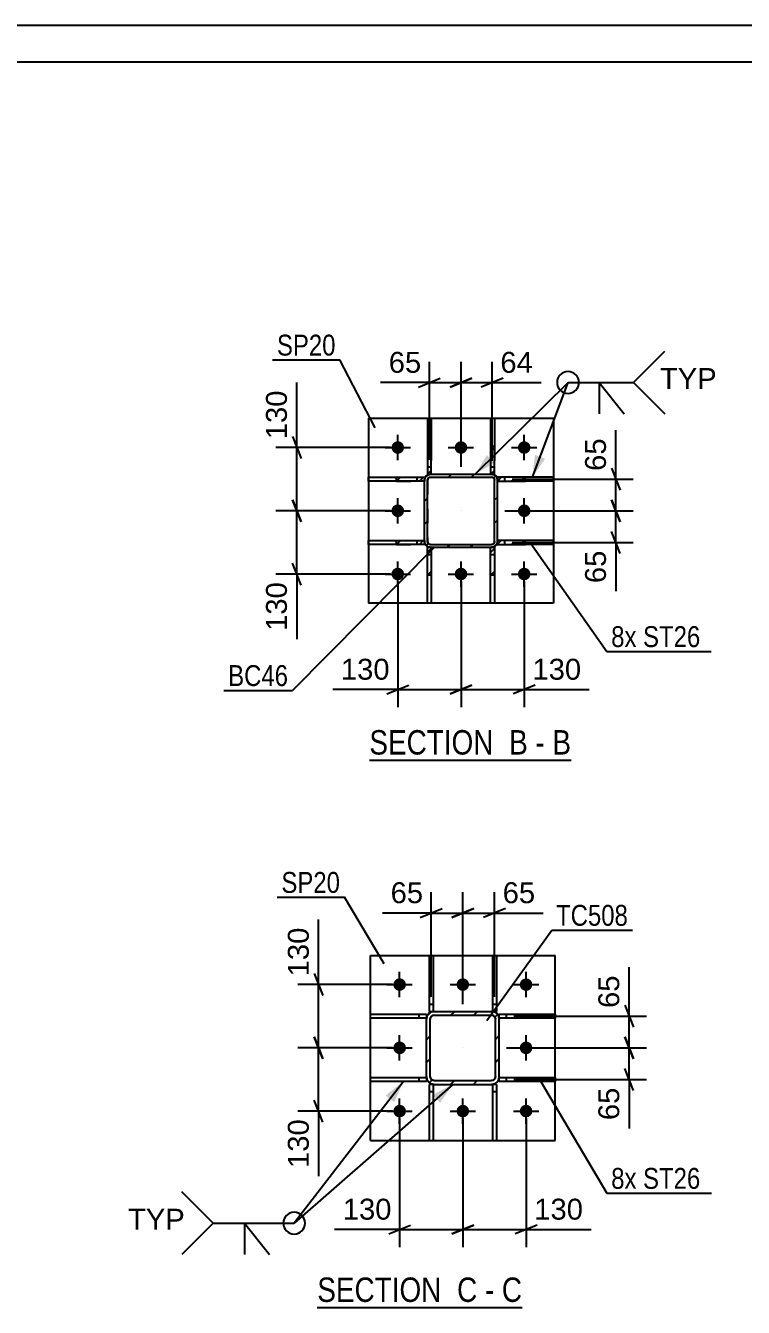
# Model space of a CAD drawing. Header units: millimetres. Extents: x -365 to 476, y -61 to 533.
# Drawn here: x 76.4 to 174.8, y 357.5 to 533 of the extents above; entities that cross this region are included whole.
import ezdxf

# ---------------------------------------------------------------- set-up
doc = ezdxf.new("R2010")
doc.units = ezdxf.units.MM
doc.linetypes.add('DXK_LINE_DOT2', pattern=[3.9198, 1.9599, -1.9599])
doc.linetypes.add('DXK_LINE_DOT3', pattern=[5.9187, 2.979, -0.9799, 0.9799, -0.9799])
doc.styles.add('Arial', font='arial.ttf', dxfattribs={"height": 0.2})
doc.styles.add('Arial Narrow', font='ARIALN.TTF', dxfattribs={"height": 0.2})

# ---------------------------------------------------------------- blocks, each defined once
blk = doc.blocks.new('Unknown-284858020-7668')
at = {"color": 5, "linetype": 'Continuous'}
for p, q in [((475.72, 533.03), (-365.28, 533.03)), ((470.72, 528.03), (-360.28, 528.03))]:
    blk.add_line(p, q, dxfattribs=at)
blk = doc.blocks.new('Unknown-284858020-13 - 17777')
at = {"color": 6, "linetype": 'Continuous'}
blk.add_line((123.57, 432.43), (151.21, 432.43), dxfattribs=at)
at = {"color": 0, "linetype": 'Continuous'}
for points in [[(141.68, 433.18), (141.68, 436.68), (123.57, 436.68), (123.57, 433.18)], [(145.28, 433.18), (145.28, 436.68), (142.73, 436.68), (142.73, 433.18)], [(147.61, 433.18), (147.61, 436.68), (146.33, 436.68), (146.33, 433.18)], [(151.21, 433.18), (151.21, 436.68), (148.66, 436.68), (148.66, 433.18)]]:
    blk.add_wipeout(points, dxfattribs=at)
at = {"color": 7, "linetype": 'Continuous', "style": 'Arial Narrow'}
for s, p in [('SECTION ', (123.57, 433.18)), ('B', (142.73, 433.18)), ('B', (148.66, 433.18)), ('-', (146.33, 433.18))]:
    blk.add_text(s, height=3.34, dxfattribs=at).set_placement(p)
blk = doc.blocks.new('Unknown-284858020-14 - 18107')
at = {"color": 6, "linetype": 'Continuous'}
blk.add_line((116.43, 357.45), (144.5, 357.45), dxfattribs=at)
at = {"color": 0, "linetype": 'Continuous'}
for points in [[(134.54, 358.2), (134.54, 361.7), (116.43, 361.7), (116.43, 358.2)], [(138.36, 358.2), (138.36, 361.7), (135.59, 361.7), (135.59, 358.2)], [(140.68, 358.2), (140.68, 361.7), (139.41, 361.7), (139.41, 358.2)], [(144.5, 358.2), (144.5, 361.7), (141.73, 361.7), (141.73, 358.2)]]:
    blk.add_wipeout(points, dxfattribs=at)
at = {"color": 7, "linetype": 'Continuous', "style": 'Arial Narrow'}
for s, p in [('SECTION ', (116.43, 358.2)), ('C', (135.59, 358.2)), ('C', (141.73, 358.2)), ('-', (139.41, 358.2))]:
    blk.add_text(s, height=3.34, dxfattribs=at).set_placement(p)
blk = doc.blocks.new('Part-284858020-17882 - 17777')
at = {"linetype": 'Continuous'}
h = blk.add_hatch(dxfattribs=at)
h.set_pattern_fill('', scale=0.7, style=0, pattern_type=0)
h.set_pattern_definition([(45, (141.1267, 461.97), (-1.5715, 1.5715), [])])
h.paths.add_polyline_path([(141.13, 462.5), (141.13, 461.97), (144.96, 461.97), (144.96, 462.5)])
at = {"color": 7, "linetype": 'DXK_LINE_DOT2'}
for p, q in [((144.96, 462.5), (141.13, 462.5)), ((141.13, 462.5), (141.13, 461.97)), ((144.96, 461.97), (141.13, 461.97)), ((142.13, 461.97), (142.13, 462.5))]:
    blk.add_line(p, q, dxfattribs=at)
at = {"color": 2, "linetype": 'Continuous'}
for p, q in [((144.96, 462.5), (141.13, 462.5)), ((141.13, 462.5), (141.13, 461.97)), ((141.13, 461.97), (144.96, 461.97)), ((148.79, 462.5), (144.96, 462.5)), ((144.96, 461.97), (144.96, 462.5)), ((148.79, 461.97), (144.96, 461.97)), ((148.79, 461.97), (148.79, 462.5))]:
    blk.add_line(p, q, dxfattribs=at)
blk = doc.blocks.new('Part-284858020-17784 - 17777')
at = {"linetype": 'Continuous'}
h = blk.add_hatch(dxfattribs=at)
h.set_pattern_fill('', scale=0.7, style=0, pattern_type=0)
h.set_pattern_definition([(45, (131.6205, 471.509), (-1.57154, 1.57154), [])])
h.paths.add_polyline_path([(131.93, 471.57), (131.62, 471.51), (131.36, 471.34), (131.19, 471.08), (131.13, 470.77), (131.13, 462.37), (131.19, 462.06), (131.36, 461.8), (131.62, 461.63), (131.93, 461.57), (140.33, 461.57), (140.63, 461.63), (140.89, 461.8), (141.07, 462.06), (141.13, 462.37), (141.13, 470.77), (141.07, 471.08), (140.89, 471.34), (140.63, 471.51), (140.33, 471.57)])
h.paths.add_polyline_path([(140.33, 471.17), (140.48, 471.14), (140.61, 471.05), (140.7, 470.92), (140.73, 470.77), (140.73, 462.37), (140.7, 462.22), (140.61, 462.09), (140.48, 462), (140.33, 461.97), (131.93, 461.97), (131.77, 462), (131.64, 462.09), (131.56, 462.22), (131.53, 462.37), (131.53, 470.77), (131.56, 470.92), (131.64, 471.05), (131.77, 471.14), (131.93, 471.17)])
at = {"color": 7, "linetype": 'DXK_LINE_DOT2'}
for p, q in [((131.13, 470.77), (131.19, 471.08)), ((131.13, 462.37), (131.13, 470.77)), ((131.56, 470.92), (131.53, 470.77)), ((131.53, 470.77), (131.53, 462.37)), ((131.64, 471.05), (131.56, 470.92)), ((131.62, 471.51), (131.93, 471.57)), ((131.77, 471.14), (131.64, 471.05)), ((131.93, 471.17), (131.77, 471.14)), ((131.93, 471.57), (140.33, 471.57)), ((131.93, 471.17), (140.33, 471.17)), ((140.33, 471.57), (140.63, 471.51)), ((140.48, 471.14), (140.33, 471.17)), ((140.61, 471.05), (140.48, 471.14)), ((140.7, 470.92), (140.61, 471.05)), ((140.73, 470.77), (140.7, 470.92)), ((140.73, 462.37), (140.73, 470.77)), ((141.07, 471.08), (141.13, 470.77)), ((141.13, 462.37), (141.13, 470.77)), ((131.19, 462.06), (131.13, 462.37)), ((131.53, 462.37), (131.56, 462.22)), ((131.56, 462.22), (131.64, 462.09)), ((131.64, 462.09), (131.77, 462)), ((131.77, 462), (131.93, 461.97)), ((131.93, 461.97), (140.33, 461.97)), ((140.33, 461.97), (140.48, 462)), ((140.48, 462), (140.61, 462.09)), ((140.61, 462.09), (140.7, 462.22)), ((140.7, 462.22), (140.73, 462.37)), ((141.13, 462.37), (141.07, 462.06)), ((131.93, 461.57), (131.62, 461.63)), ((131.93, 461.57), (140.33, 461.57)), ((140.63, 461.63), (140.33, 461.57))]:
    blk.add_line(p, q, dxfattribs=at)
at = {"color": 2, "linetype": 'Continuous'}
for p, q in [((131.19, 471.08), (131.13, 470.77)), ((131.13, 462.37), (131.13, 470.77)), ((131.53, 470.77), (131.56, 470.92)), ((131.53, 462.37), (131.53, 470.77)), ((131.56, 470.92), (131.64, 471.05)), ((131.93, 471.57), (131.62, 471.51)), ((131.64, 471.05), (131.77, 471.14)), ((131.77, 471.14), (131.93, 471.17)), ((131.93, 471.57), (140.33, 471.57)), ((131.93, 471.17), (140.33, 471.17)), ((140.63, 471.51), (140.33, 471.57)), ((140.33, 471.17), (140.48, 471.14)), ((140.48, 471.14), (140.61, 471.05)), ((140.61, 471.05), (140.7, 470.92)), ((140.7, 470.92), (140.73, 470.77)), ((140.73, 462.37), (140.73, 470.77)), ((141.13, 470.77), (141.07, 471.08)), ((141.13, 462.37), (141.13, 470.77)), ((131.13, 462.37), (131.19, 462.06)), ((131.56, 462.22), (131.53, 462.37)), ((131.64, 462.09), (131.56, 462.22)), ((131.77, 462), (131.64, 462.09)), ((131.93, 461.97), (131.77, 462)), ((131.93, 461.97), (140.33, 461.97)), ((140.48, 462), (140.33, 461.97)), ((140.61, 462.09), (140.48, 462)), ((140.7, 462.22), (140.61, 462.09)), ((140.73, 462.37), (140.7, 462.22)), ((141.07, 462.06), (141.13, 462.37)), ((131.62, 461.63), (131.93, 461.57)), ((131.93, 461.57), (140.33, 461.57)), ((140.33, 461.57), (140.63, 461.63))]:
    blk.add_line(p, q, dxfattribs=at)
at = {"color": 7, "linetype": 'DXK_LINE_DOT3'}
blk.add_line((136.13, 466.57), (136.13, 466.57), dxfattribs=at)
at = {"color": 7, "linetype": 'DXK_LINE_DOT2'}
for centre, start, end in [((131.93, 470.77), 112.5, 157.5), ((140.33, 470.77), 22.5, 67.5), ((131.93, 462.37), 202.5, 247.5), ((140.33, 462.37), 292.5, 337.5)]:
    blk.add_arc(centre, 0.8, start, end, dxfattribs=at)
at = {"color": 2, "linetype": 'Continuous'}
for centre, start, end in [((131.93, 470.77), 112.5, 157.5), ((140.33, 470.77), 22.5, 67.5), ((131.93, 462.37), 202.5, 247.5), ((140.33, 462.37), 292.5, 337.5)]:
    blk.add_arc(centre, 0.8, start, end, dxfattribs=at)
blk = doc.blocks.new('Part-284858020-17886 - 17777')
at = {"linetype": 'Continuous'}
h = blk.add_hatch(dxfattribs=at)
h.set_pattern_fill('', scale=0.7, style=0, pattern_type=0)
h.set_pattern_definition([(45, (131.5267, 471.5699), (-1.5715, 1.5715), [])])
h.paths.add_polyline_path([(131.53, 475.41), (131.53, 471.57), (132.06, 471.57), (132.06, 475.41)])
at = {"color": 2, "linetype": 'Continuous'}
for p, q in [((131.53, 479.24), (131.53, 475.41)), ((131.53, 479.24), (132.06, 479.24)), ((132.06, 479.24), (132.06, 475.41)), ((131.53, 475.41), (131.53, 471.57)), ((131.53, 475.41), (132.06, 475.41)), ((132.06, 471.57), (132.06, 475.41)), ((131.53, 471.57), (132.06, 471.57))]:
    blk.add_line(p, q, dxfattribs=at)
at = {"color": 7, "linetype": 'DXK_LINE_DOT2'}
for p, q in [((131.53, 475.41), (131.53, 471.57)), ((132.06, 475.41), (132.06, 471.57)), ((131.53, 472.57), (132.06, 472.57)), ((131.53, 471.57), (132.06, 471.57))]:
    blk.add_line(p, q, dxfattribs=at)
blk = doc.blocks.new('Part-284858020-17806 - 17777')
at = {"color": 2, "linetype": 'Continuous'}
for p, q in [((123.46, 479.24), (123.46, 453.9)), ((123.46, 479.24), (148.79, 479.24)), ((148.79, 479.24), (148.79, 453.9)), ((148.79, 453.9), (123.46, 453.9))]:
    blk.add_line(p, q, dxfattribs=at)
blk = doc.blocks.new('Part-284858020-17881 - 17777')
at = {"linetype": 'Continuous'}
h = blk.add_hatch(dxfattribs=at)
h.set_pattern_fill('', scale=0.7, style=0, pattern_type=0)
h.set_pattern_definition([(45, (141.1267, 470.6363), (-1.5715, 1.5715), [])])
h.paths.add_polyline_path([(141.13, 471.17), (141.13, 470.64), (144.96, 470.64), (144.96, 471.17)])
at = {"color": 7, "linetype": 'DXK_LINE_DOT2'}
for p, q in [((144.96, 471.17), (141.13, 471.17)), ((141.13, 471.17), (141.13, 470.64)), ((144.96, 470.64), (141.13, 470.64)), ((142.13, 470.64), (142.13, 471.17))]:
    blk.add_line(p, q, dxfattribs=at)
at = {"color": 2, "linetype": 'Continuous'}
for p, q in [((144.96, 471.17), (141.13, 471.17)), ((141.13, 471.17), (141.13, 470.64)), ((141.13, 470.64), (144.96, 470.64)), ((148.79, 471.17), (144.96, 471.17)), ((144.96, 470.64), (144.96, 471.17)), ((148.79, 470.64), (144.96, 470.64)), ((148.79, 470.64), (148.79, 471.17))]:
    blk.add_line(p, q, dxfattribs=at)
blk = doc.blocks.new('Part-284858020-17883 - 17777')
at = {"linetype": 'Continuous'}
h = blk.add_hatch(dxfattribs=at)
h.set_pattern_fill('', scale=0.7, style=0, pattern_type=0)
h.set_pattern_definition([(45, (127.2893, 470.6363), (-1.5715, 1.5715), [])])
h.paths.add_polyline_path([(127.29, 471.17), (127.29, 470.64), (131.13, 470.64), (131.13, 471.17)])
at = {"color": 2, "linetype": 'Continuous'}
for p, q in [((123.46, 470.64), (123.46, 471.17)), ((123.46, 471.17), (127.29, 471.17)), ((127.29, 470.64), (123.46, 470.64)), ((127.29, 470.64), (127.29, 471.17)), ((127.29, 471.17), (131.13, 471.17)), ((131.13, 470.64), (127.29, 470.64)), ((131.13, 471.17), (131.13, 470.64))]:
    blk.add_line(p, q, dxfattribs=at)
at = {"color": 7, "linetype": 'DXK_LINE_DOT2'}
for p, q in [((127.29, 471.17), (131.13, 471.17)), ((127.29, 470.64), (131.13, 470.64)), ((130.13, 470.64), (130.13, 471.17)), ((131.13, 471.17), (131.13, 470.64))]:
    blk.add_line(p, q, dxfattribs=at)
blk = doc.blocks.new('Part-284858020-17884 - 17777')
at = {"linetype": 'Continuous'}
h = blk.add_hatch(dxfattribs=at)
h.set_pattern_fill('', scale=0.7, style=0, pattern_type=0)
h.set_pattern_definition([(45, (127.2893, 461.97), (-1.5715, 1.5715), [])])
h.paths.add_polyline_path([(127.29, 462.5), (127.29, 461.97), (131.13, 461.97), (131.13, 462.5)])
at = {"color": 2, "linetype": 'Continuous'}
for p, q in [((123.46, 461.97), (123.46, 462.5)), ((123.46, 462.5), (127.29, 462.5)), ((127.29, 461.97), (123.46, 461.97)), ((127.29, 461.97), (127.29, 462.5)), ((127.29, 462.5), (131.13, 462.5)), ((131.13, 461.97), (127.29, 461.97)), ((131.13, 462.5), (131.13, 461.97))]:
    blk.add_line(p, q, dxfattribs=at)
at = {"color": 7, "linetype": 'DXK_LINE_DOT2'}
for p, q in [((127.29, 462.5), (131.13, 462.5)), ((127.29, 461.97), (131.13, 461.97)), ((130.13, 461.97), (130.13, 462.5)), ((131.13, 462.5), (131.13, 461.97))]:
    blk.add_line(p, q, dxfattribs=at)
blk = doc.blocks.new('Part-284858020-17885 - 17777')
at = {"linetype": 'Continuous'}
h = blk.add_hatch(dxfattribs=at)
h.set_pattern_fill('', scale=0.7, style=0, pattern_type=0)
h.set_pattern_definition([(45, (140.1933, 471.5699), (-1.5715, 1.5715), [])])
h.paths.add_polyline_path([(140.19, 475.41), (140.19, 471.57), (140.73, 471.57), (140.73, 475.41)])
at = {"color": 2, "linetype": 'Continuous'}
for p, q in [((140.19, 479.24), (140.19, 475.41)), ((140.19, 479.24), (140.73, 479.24)), ((140.73, 479.24), (140.73, 475.41)), ((140.19, 475.41), (140.19, 471.57)), ((140.19, 475.41), (140.73, 475.41)), ((140.73, 471.57), (140.73, 475.41)), ((140.19, 471.57), (140.73, 471.57))]:
    blk.add_line(p, q, dxfattribs=at)
at = {"color": 7, "linetype": 'DXK_LINE_DOT2'}
for p, q in [((140.19, 475.41), (140.19, 471.57)), ((140.73, 475.41), (140.73, 471.57)), ((140.19, 472.57), (140.73, 472.57)), ((140.19, 471.57), (140.73, 471.57))]:
    blk.add_line(p, q, dxfattribs=at)
blk = doc.blocks.new('Part-284858020-17887 - 17777')
at = {"linetype": 'Continuous'}
h = blk.add_hatch(dxfattribs=at)
h.set_pattern_fill('', scale=0.7, style=0, pattern_type=0)
h.set_pattern_definition([(45, (140.1933, 457.7328), (-1.5715, 1.5715), [])])
h.paths.add_polyline_path([(140.19, 461.57), (140.19, 457.73), (140.73, 457.73), (140.73, 461.57)])
at = {"color": 7, "linetype": 'DXK_LINE_DOT2'}
for p, q in [((140.19, 457.73), (140.19, 461.57)), ((140.19, 461.57), (140.73, 461.57)), ((140.19, 460.57), (140.73, 460.57)), ((140.73, 461.57), (140.73, 457.73))]:
    blk.add_line(p, q, dxfattribs=at)
at = {"color": 2, "linetype": 'Continuous'}
for p, q in [((140.19, 457.73), (140.19, 461.57)), ((140.19, 461.57), (140.73, 461.57)), ((140.73, 461.57), (140.73, 457.73)), ((140.19, 453.9), (140.19, 457.73)), ((140.73, 457.73), (140.19, 457.73)), ((140.73, 457.73), (140.73, 453.9)), ((140.73, 453.9), (140.19, 453.9))]:
    blk.add_line(p, q, dxfattribs=at)
blk = doc.blocks.new('Part-284858020-17888 - 17777')
at = {"linetype": 'Continuous'}
h = blk.add_hatch(dxfattribs=at)
h.set_pattern_fill('', scale=0.7, style=0, pattern_type=0)
h.set_pattern_definition([(45, (131.5267, 457.7328), (-1.5715, 1.5715), [])])
h.paths.add_polyline_path([(131.53, 461.57), (131.53, 457.73), (132.06, 457.73), (132.06, 461.57)])
at = {"color": 7, "linetype": 'DXK_LINE_DOT2'}
for p, q in [((131.53, 457.73), (131.53, 461.57)), ((131.53, 461.57), (132.06, 461.57)), ((131.53, 460.57), (132.06, 460.57)), ((132.06, 461.57), (132.06, 457.73))]:
    blk.add_line(p, q, dxfattribs=at)
at = {"color": 2, "linetype": 'Continuous'}
for p, q in [((131.53, 457.73), (131.53, 461.57)), ((131.53, 461.57), (132.06, 461.57)), ((132.06, 461.57), (132.06, 457.73)), ((131.53, 453.9), (131.53, 457.73)), ((132.06, 457.73), (131.53, 457.73)), ((132.06, 457.73), (132.06, 453.9)), ((132.06, 453.9), (131.53, 453.9))]:
    blk.add_line(p, q, dxfattribs=at)
blk = doc.blocks.new('Bolt-284858020-17897 - 17777')
at = {"linetype": 'Continuous'}
for points in [[(127.46, 476.1, -1), (127.46, 474.37, -1)], [(136.13, 476.1, -1), (136.13, 474.37, -1)], [(144.79, 476.1, -1), (144.79, 474.37, -1)], [(127.46, 467.44, -1), (127.46, 465.7, -1)], [(144.79, 467.44, -1), (144.79, 465.7, -1)], [(127.46, 458.77, -1), (127.46, 457.04, -1)], [(136.13, 458.77, -1), (136.13, 457.04, -1)], [(144.79, 458.77, -1), (144.79, 457.04, -1)]]:
    blk.add_hatch(color=1, dxfattribs=at).paths.add_polyline_path(points)
at = {"color": 1, "linetype": 'Continuous'}
for p, q in [((127.46, 473.5), (127.46, 476.97)), ((136.13, 473.5), (136.13, 476.97)), ((144.79, 473.5), (144.79, 476.97)), ((125.73, 475.24), (129.19, 475.24)), ((134.39, 475.24), (137.86, 475.24)), ((143.06, 475.24), (146.53, 475.24)), ((127.46, 464.84), (127.46, 468.3)), ((144.79, 464.84), (144.79, 468.3)), ((125.73, 466.57), (129.19, 466.57)), ((143.06, 466.57), (146.53, 466.57)), ((127.46, 456.17), (127.46, 459.64)), ((136.13, 456.17), (136.13, 459.64)), ((144.79, 456.17), (144.79, 459.64)), ((125.73, 457.9), (129.19, 457.9)), ((134.39, 457.9), (137.86, 457.9)), ((143.06, 457.9), (146.53, 457.9))]:
    blk.add_line(p, q, dxfattribs=at)
blk = doc.blocks.new('Part-284858020-18199 - 18107')
at = {"color": 2, "linetype": 'Continuous'}
for p, q in [((140.45, 405.67), (140.45, 398)), ((140.45, 405.67), (140.98, 405.67)), ((140.98, 405.67), (140.98, 398)), ((140.98, 398), (140.45, 398))]:
    blk.add_line(p, q, dxfattribs=at)
at = {"color": 7, "linetype": 'DXK_LINE_DOT2'}
blk.add_line((140.45, 399), (140.98, 399), dxfattribs=at)
blk = doc.blocks.new('Part-284858020-18113 - 18107')
at = {"linetype": 'Continuous'}
h = blk.add_hatch(dxfattribs=at)
h.set_pattern_fill('', scale=0.7, style=0, pattern_type=0)
h.set_pattern_definition([(45, (132.041, 397.9202), (-1.57154, 1.57154), [])])
h.paths.add_polyline_path([(132.45, 398), (132.04, 397.92), (131.69, 397.69), (131.46, 397.34), (131.38, 396.93), (131.38, 389.07), (131.46, 388.66), (131.69, 388.31), (132.04, 388.08), (132.45, 388), (140.32, 388), (140.72, 388.08), (141.07, 388.31), (141.3, 388.66), (141.38, 389.07), (141.38, 396.93), (141.3, 397.34), (141.07, 397.69), (140.72, 397.92), (140.32, 398)])
h.paths.add_polyline_path([(140.32, 397.47), (140.52, 397.43), (140.69, 397.31), (140.81, 397.14), (140.85, 396.93), (140.85, 389.07), (140.81, 388.86), (140.69, 388.69), (140.52, 388.58), (140.32, 388.53), (132.45, 388.53), (132.25, 388.58), (132.07, 388.69), (131.96, 388.86), (131.92, 389.07), (131.92, 396.93), (131.96, 397.14), (132.07, 397.31), (132.25, 397.43), (132.45, 397.47)])
at = {"color": 7, "linetype": 'DXK_LINE_DOT2'}
for p, q in [((131.38, 396.93), (131.46, 397.34)), ((131.38, 389.07), (131.38, 396.93)), ((131.96, 397.14), (131.92, 396.93)), ((131.92, 389.07), (131.92, 396.93)), ((132.04, 397.92), (132.45, 398)), ((132.45, 397.47), (132.25, 397.43)), ((132.45, 398), (140.32, 398)), ((132.45, 397.47), (140.32, 397.47)), ((140.32, 398), (140.72, 397.92)), ((140.52, 397.43), (140.32, 397.47)), ((140.85, 396.93), (140.81, 397.14)), ((140.85, 389.07), (140.85, 396.93)), ((141.3, 397.34), (141.38, 396.93)), ((141.38, 389.07), (141.38, 396.93)), ((131.46, 388.66), (131.38, 389.07)), ((131.92, 389.07), (131.96, 388.86)), ((132.45, 388), (132.04, 388.08)), ((132.25, 388.58), (132.45, 388.53)), ((132.45, 388.53), (140.32, 388.53)), ((140.32, 388.53), (140.52, 388.58)), ((140.72, 388.08), (140.32, 388)), ((140.81, 388.86), (140.85, 389.07)), ((141.38, 389.07), (141.3, 388.66)), ((132.45, 388), (140.32, 388))]:
    blk.add_line(p, q, dxfattribs=at)
at = {"color": 2, "linetype": 'Continuous'}
for p, q in [((131.46, 397.34), (131.38, 396.93)), ((131.38, 389.07), (131.38, 396.93)), ((131.92, 396.93), (131.96, 397.14)), ((131.92, 389.07), (131.92, 396.93)), ((132.45, 398), (132.04, 397.92)), ((132.25, 397.43), (132.45, 397.47)), ((132.45, 398), (140.32, 398)), ((132.45, 397.47), (140.32, 397.47)), ((140.72, 397.92), (140.32, 398)), ((140.32, 397.47), (140.52, 397.43)), ((140.81, 397.14), (140.85, 396.93)), ((140.85, 389.07), (140.85, 396.93)), ((141.38, 396.93), (141.3, 397.34)), ((141.38, 389.07), (141.38, 396.93)), ((131.38, 389.07), (131.46, 388.66)), ((131.96, 388.86), (131.92, 389.07)), ((132.04, 388.08), (132.45, 388)), ((132.45, 388.53), (132.25, 388.58)), ((132.45, 388.53), (140.32, 388.53)), ((140.52, 388.58), (140.32, 388.53)), ((140.32, 388), (140.72, 388.08)), ((140.85, 389.07), (140.81, 388.86)), ((141.3, 388.66), (141.38, 389.07)), ((132.45, 388), (140.32, 388))]:
    blk.add_line(p, q, dxfattribs=at)
at = {"color": 7, "linetype": 'DXK_LINE_DOT3'}
blk.add_line((136.38, 393), (136.38, 393), dxfattribs=at)
at = {"color": 7, "linetype": 'DXK_LINE_DOT2'}
for centre, radius, start, end in [((132.45, 396.93), 1.07, 112.5, 157.5), ((132.45, 396.93), 0.533, 112.5, 157.5), ((140.32, 396.93), 0.533, 22.5, 67.5), ((140.32, 396.93), 1.07, 22.5, 67.5), ((132.45, 389.07), 1.07, 202.5, 247.5), ((132.45, 389.07), 0.533, 202.5, 247.5), ((140.32, 389.07), 0.533, 292.5, 337.5), ((140.32, 389.07), 1.07, 292.5, 337.5)]:
    blk.add_arc(centre, radius, start, end, dxfattribs=at)
at = {"color": 2, "linetype": 'Continuous'}
for centre, radius, start, end in [((132.45, 396.93), 1.07, 112.5, 157.5), ((132.45, 396.93), 0.533, 112.5, 157.5), ((140.32, 396.93), 0.533, 22.5, 67.5), ((140.32, 396.93), 1.07, 22.5, 67.5), ((132.45, 389.07), 1.07, 202.5, 247.5), ((132.45, 389.07), 0.533, 202.5, 247.5), ((140.32, 389.07), 0.533, 292.5, 337.5), ((140.32, 389.07), 1.07, 292.5, 337.5)]:
    blk.add_arc(centre, radius, start, end, dxfattribs=at)
blk = doc.blocks.new('Part-284858020-18200 - 18107')
at = {"color": 2, "linetype": 'Continuous'}
for p, q in [((131.78, 405.67), (131.78, 398)), ((131.78, 405.67), (132.32, 405.67)), ((132.32, 405.67), (132.32, 398)), ((131.78, 398), (132.32, 398))]:
    blk.add_line(p, q, dxfattribs=at)
at = {"color": 7, "linetype": 'DXK_LINE_DOT2'}
blk.add_line((131.78, 399), (132.32, 399), dxfattribs=at)
blk = doc.blocks.new('Part-284858020-18135 - 18107')
at = {"color": 2, "linetype": 'Continuous'}
for p, q in [((123.72, 380.33), (123.72, 405.67)), ((123.72, 405.67), (149.05, 405.67)), ((149.05, 380.33), (149.05, 405.67)), ((123.72, 380.33), (149.05, 380.33))]:
    blk.add_line(p, q, dxfattribs=at)
blk = doc.blocks.new('Part-284858020-18195 - 18107')
at = {"color": 2, "linetype": 'Continuous'}
for p, q in [((141.38, 397.07), (141.38, 397.6)), ((141.38, 397.6), (149.05, 397.6)), ((149.05, 397.07), (141.38, 397.07)), ((149.05, 397.6), (149.05, 397.07))]:
    blk.add_line(p, q, dxfattribs=at)
at = {"color": 7, "linetype": 'DXK_LINE_DOT2'}
blk.add_line((142.38, 397.07), (142.38, 397.6), dxfattribs=at)
blk = doc.blocks.new('Part-284858020-18196 - 18107')
at = {"color": 2, "linetype": 'Continuous'}
for p, q in [((141.38, 388.4), (141.38, 388.93)), ((141.38, 388.93), (149.05, 388.93)), ((149.05, 388.4), (141.38, 388.4)), ((149.05, 388.93), (149.05, 388.4))]:
    blk.add_line(p, q, dxfattribs=at)
at = {"color": 7, "linetype": 'DXK_LINE_DOT2'}
blk.add_line((142.38, 388.4), (142.38, 388.93), dxfattribs=at)
blk = doc.blocks.new('Part-284858020-18197 - 18107')
at = {"color": 2, "linetype": 'Continuous'}
for p, q in [((123.72, 397.6), (131.38, 397.6)), ((123.72, 397.07), (123.72, 397.6)), ((131.38, 397.07), (123.72, 397.07)), ((131.38, 397.6), (131.38, 397.07))]:
    blk.add_line(p, q, dxfattribs=at)
at = {"color": 7, "linetype": 'DXK_LINE_DOT2'}
blk.add_line((130.38, 397.07), (130.38, 397.6), dxfattribs=at)
blk = doc.blocks.new('Part-284858020-18198 - 18107')
at = {"color": 2, "linetype": 'Continuous'}
for p, q in [((123.72, 388.93), (131.38, 388.93)), ((123.72, 388.4), (123.72, 388.93)), ((131.38, 388.4), (123.72, 388.4)), ((131.38, 388.93), (131.38, 388.4))]:
    blk.add_line(p, q, dxfattribs=at)
at = {"color": 7, "linetype": 'DXK_LINE_DOT2'}
blk.add_line((130.38, 388.4), (130.38, 388.93), dxfattribs=at)
blk = doc.blocks.new('Part-284858020-18201 - 18107')
at = {"color": 2, "linetype": 'Continuous'}
for p, q in [((140.98, 388), (140.45, 388)), ((140.45, 388), (140.45, 380.33)), ((140.98, 388), (140.98, 380.33)), ((140.45, 380.33), (140.98, 380.33))]:
    blk.add_line(p, q, dxfattribs=at)
at = {"color": 7, "linetype": 'DXK_LINE_DOT2'}
blk.add_line((140.45, 387), (140.98, 387), dxfattribs=at)
blk = doc.blocks.new('Part-284858020-18202 - 18107')
at = {"color": 2, "linetype": 'Continuous'}
for p, q in [((132.32, 388), (131.78, 388)), ((131.78, 388), (131.78, 380.33)), ((132.32, 388), (132.32, 380.33)), ((131.78, 380.33), (132.32, 380.33))]:
    blk.add_line(p, q, dxfattribs=at)
at = {"color": 7, "linetype": 'DXK_LINE_DOT2'}
blk.add_line((131.78, 387), (132.32, 387), dxfattribs=at)
blk = doc.blocks.new('Bolt-284858020-18226 - 18107')
at = {"linetype": 'Continuous'}
for points in [[(127.72, 402.53, -1), (127.72, 400.8, -1)], [(136.38, 402.53, -1), (136.38, 400.8, -1)], [(145.05, 402.53, -1), (145.05, 400.8, -1)], [(127.72, 393.87, -1), (127.72, 392.13, -1)], [(145.05, 393.87, -1), (145.05, 392.13, -1)], [(127.72, 385.2, -1), (127.72, 383.47, -1)], [(136.38, 385.2, -1), (136.38, 383.47, -1)], [(145.05, 385.2, -1), (145.05, 383.47, -1)]]:
    blk.add_hatch(color=1, dxfattribs=at).paths.add_polyline_path(points)
at = {"color": 1, "linetype": 'Continuous'}
for p, q in [((127.72, 399.93), (127.72, 403.4)), ((136.38, 399.93), (136.38, 403.4)), ((145.05, 399.93), (145.05, 403.4)), ((125.98, 401.67), (129.45, 401.67)), ((134.65, 401.67), (138.12, 401.67)), ((143.32, 401.67), (146.78, 401.67)), ((127.72, 391.27), (127.72, 394.73)), ((145.05, 391.27), (145.05, 394.73)), ((125.98, 393), (129.45, 393)), ((143.32, 393), (146.78, 393)), ((127.72, 382.6), (127.72, 386.07)), ((136.38, 382.6), (136.38, 386.07)), ((145.05, 382.6), (145.05, 386.07)), ((125.98, 384.33), (129.45, 384.33)), ((134.65, 384.33), (138.12, 384.33)), ((143.32, 384.33), (146.78, 384.33))]:
    blk.add_line(p, q, dxfattribs=at)
blk = doc.blocks.new('StraightDimension-284858020-17929 - 17777')
at = {"color": 7, "linetype": 'Continuous'}
for p, q in [((136.13, 456.9), (136.13, 439.68)), ((144.79, 456.9), (144.79, 439.68)), ((134.63, 441.48), (137.63, 442.68)), ((146.29, 442.68), (143.29, 441.48)), ((136.13, 442.08), (144.79, 442.08))]:
    blk.add_line(p, q, dxfattribs=at)
at = {"color": 0}
blk.add_wipeout([(153.19, 442.83), (153.19, 447.03), (145.32, 447.03), (145.32, 442.83)], dxfattribs=at)
at = {"color": 7, "linetype": 'Continuous'}
blk.add_line((144.79, 442.08), (153.71, 442.08), dxfattribs=at)
blk.add_line((144.79, 442.08), (153.71, 442.08), dxfattribs=at)
at = {"color": 3, "style": 'Arial'}
blk.add_text('130', height=2.865, dxfattribs=at).set_placement((145.92, 443.43))
blk = doc.blocks.new('StraightDimension-284858020-18049 - 17777')
at = {"color": 7, "linetype": 'Continuous'}
for p, q in [((131.79, 473.57), (131.79, 486.97)), ((136.13, 472.57), (136.13, 486.97)), ((130.29, 483.52), (133.29, 484.72)), ((137.63, 484.72), (134.63, 483.52)), ((131.79, 484.12), (136.13, 484.12))]:
    blk.add_line(p, q, dxfattribs=at)
at = {"color": 0}
blk.add_wipeout([(131.27, 484.87), (131.27, 489.07), (125.62, 489.07), (125.62, 484.87)], dxfattribs=at)
at = {"color": 7, "linetype": 'Continuous'}
blk.add_line((131.79, 484.12), (125.1, 484.12), dxfattribs=at)
blk.add_line((131.79, 484.12), (125.1, 484.12), dxfattribs=at)
at = {"color": 3, "style": 'Arial'}
blk.add_text('65', height=2.865, dxfattribs=at).set_placement((126.22, 485.47))
blk = doc.blocks.new('StraightDimension-284858020-17930 - 17777')
at = {"color": 7, "linetype": 'Continuous'}
for p, q in [((127.46, 456.9), (127.46, 439.68)), ((136.13, 456.9), (136.13, 439.68)), ((125.96, 441.48), (128.96, 442.68)), ((137.63, 442.68), (134.63, 441.48)), ((127.46, 442.08), (136.13, 442.08))]:
    blk.add_line(p, q, dxfattribs=at)
at = {"color": 0}
blk.add_wipeout([(126.94, 442.83), (126.94, 447.03), (119.06, 447.03), (119.06, 442.83)], dxfattribs=at)
at = {"color": 7, "linetype": 'Continuous'}
blk.add_line((127.46, 442.08), (118.54, 442.08), dxfattribs=at)
blk.add_line((127.46, 442.08), (118.54, 442.08), dxfattribs=at)
at = {"color": 3, "style": 'Arial'}
blk.add_text('130', height=2.865, dxfattribs=at).set_placement((119.66, 443.43))
blk = doc.blocks.new('StraightDimension-284858020-17959 - 17777')
at = {"color": 7, "linetype": 'Continuous'}
for p, q in [((113.01, 476.74), (114.21, 473.74)), ((126.46, 475.24), (110.76, 475.24)), ((113.61, 466.57), (113.61, 475.24)), ((114.21, 465.07), (113.01, 468.07)), ((126.46, 466.57), (110.76, 466.57))]:
    blk.add_line(p, q, dxfattribs=at)
at = {"color": 0}
blk.add_wipeout([(112.86, 483.63), (108.66, 483.63), (108.66, 475.76), (112.86, 475.76)], dxfattribs=at)
at = {"color": 7, "linetype": 'Continuous'}
blk.add_line((113.61, 475.24), (113.61, 484.16), dxfattribs=at)
blk.add_line((113.61, 475.24), (113.61, 484.16), dxfattribs=at)
at = {"color": 3, "style": 'Arial'}
blk.add_text('130', height=2.865, rotation=90.0002, dxfattribs=at).set_placement((112.26, 476.36))
blk = doc.blocks.new('StraightDimension-284858020-17960 - 17777')
at = {"color": 7, "linetype": 'Continuous'}
for p, q in [((113.01, 468.07), (114.21, 465.07)), ((126.46, 466.57), (110.76, 466.57)), ((113.61, 457.9), (113.61, 466.57)), ((114.21, 456.4), (113.01, 459.4)), ((126.46, 457.9), (110.76, 457.9))]:
    blk.add_line(p, q, dxfattribs=at)
at = {"color": 0}
blk.add_wipeout([(112.86, 457.38), (108.66, 457.38), (108.66, 449.51), (112.86, 449.51)], dxfattribs=at)
at = {"color": 7, "linetype": 'Continuous'}
blk.add_line((113.61, 457.9), (113.61, 448.98), dxfattribs=at)
blk.add_line((113.61, 457.9), (113.61, 448.98), dxfattribs=at)
at = {"color": 3, "style": 'Arial'}
blk.add_text('130', height=2.865, rotation=90.0002, dxfattribs=at).set_placement((112.26, 450.11))
blk = doc.blocks.new('StraightDimension-284858020-18048 - 17777')
at = {"color": 7, "linetype": 'Continuous'}
for p, q in [((136.13, 472.57), (136.13, 486.97)), ((140.4, 473.42), (140.4, 486.97)), ((134.63, 483.52), (137.63, 484.72)), ((141.9, 484.72), (138.9, 483.52)), ((136.13, 484.12), (140.4, 484.12))]:
    blk.add_line(p, q, dxfattribs=at)
at = {"color": 0}
blk.add_wipeout([(146.57, 484.87), (146.57, 489.07), (140.92, 489.07), (140.92, 484.87)], dxfattribs=at)
at = {"color": 7, "linetype": 'Continuous'}
blk.add_line((140.4, 484.12), (147.1, 484.12), dxfattribs=at)
blk.add_line((140.4, 484.12), (147.1, 484.12), dxfattribs=at)
at = {"color": 3, "style": 'Arial'}
blk.add_text('64', height=2.865, dxfattribs=at).set_placement((141.52, 485.47))
blk = doc.blocks.new('StraightDimension-284858020-18065 - 17777')
at = {"color": 7, "linetype": 'Continuous'}
for p, q in [((156.75, 472.4), (157.95, 469.4)), ((143.13, 470.9), (159.75, 470.9)), ((157.35, 466.57), (157.35, 470.9)), ((157.95, 465.07), (156.75, 468.07)), ((142.13, 466.57), (159.75, 466.57))]:
    blk.add_line(p, q, dxfattribs=at)
at = {"color": 0}
blk.add_wipeout([(156.6, 477.08), (152.4, 477.08), (152.4, 471.43), (156.6, 471.43)], dxfattribs=at)
at = {"color": 7, "linetype": 'Continuous'}
blk.add_line((157.35, 470.9), (157.35, 477.6), dxfattribs=at)
blk.add_line((157.35, 470.9), (157.35, 477.6), dxfattribs=at)
at = {"color": 3, "style": 'Arial'}
blk.add_text('65', height=2.865, rotation=90.0002, dxfattribs=at).set_placement((156, 472.03))
blk = doc.blocks.new('StraightDimension-284858020-18066 - 17777')
at = {"color": 7, "linetype": 'Continuous'}
for p, q in [((156.75, 468.07), (157.95, 465.07)), ((142.13, 466.57), (159.75, 466.57)), ((157.35, 462.24), (157.35, 466.57)), ((157.95, 460.74), (156.75, 463.74)), ((143.13, 462.24), (159.75, 462.24))]:
    blk.add_line(p, q, dxfattribs=at)
at = {"color": 0}
blk.add_wipeout([(156.6, 461.71), (152.4, 461.71), (152.4, 456.06), (156.6, 456.06)], dxfattribs=at)
at = {"color": 7, "linetype": 'Continuous'}
blk.add_line((157.35, 462.24), (157.35, 455.54), dxfattribs=at)
blk.add_line((157.35, 462.24), (157.35, 455.54), dxfattribs=at)
at = {"color": 3, "style": 'Arial'}
blk.add_text('65', height=2.865, rotation=90.0002, dxfattribs=at).set_placement((156, 456.66))
blk = doc.blocks.new('StraightDimension-284858020-18838 - 18107')
at = {"color": 7, "linetype": 'Continuous'}
for p, q in [((127.72, 383.33), (127.72, 365.72)), ((136.38, 383.33), (136.38, 365.72)), ((126.22, 367.52), (129.22, 368.72)), ((137.88, 368.72), (134.88, 367.52)), ((127.72, 368.12), (136.38, 368.12))]:
    blk.add_line(p, q, dxfattribs=at)
at = {"color": 0}
blk.add_wipeout([(127.19, 368.87), (127.19, 373.07), (119.32, 373.07), (119.32, 368.87)], dxfattribs=at)
at = {"color": 7, "linetype": 'Continuous'}
blk.add_line((127.72, 368.12), (118.79, 368.12), dxfattribs=at)
blk.add_line((127.72, 368.12), (118.79, 368.12), dxfattribs=at)
at = {"color": 3, "style": 'Arial'}
blk.add_text('130', height=2.865, dxfattribs=at).set_placement((119.92, 369.47))
blk = doc.blocks.new('StraightDimension-284858020-18259 - 18107')
at = {"color": 7, "linetype": 'Continuous'}
for p, q in [((116.01, 403.17), (117.21, 400.17)), ((126.72, 401.67), (113.76, 401.67)), ((116.61, 393), (116.61, 401.67)), ((117.21, 391.5), (116.01, 394.5)), ((126.72, 393), (113.76, 393))]:
    blk.add_line(p, q, dxfattribs=at)
at = {"color": 0}
blk.add_wipeout([(115.86, 410.06), (111.66, 410.06), (111.66, 402.19), (115.86, 402.19)], dxfattribs=at)
at = {"color": 7, "linetype": 'Continuous'}
blk.add_line((116.61, 401.67), (116.61, 410.59), dxfattribs=at)
blk.add_line((116.61, 401.67), (116.61, 410.59), dxfattribs=at)
at = {"color": 3, "style": 'Arial'}
blk.add_text('130', height=2.865, rotation=90.0002, dxfattribs=at).set_placement((115.26, 402.79))
blk = doc.blocks.new('StraightDimension-284858020-18260 - 18107')
at = {"color": 7, "linetype": 'Continuous'}
for p, q in [((116.01, 394.5), (117.21, 391.5)), ((126.72, 393), (113.76, 393)), ((116.61, 384.33), (116.61, 393)), ((117.21, 382.83), (116.01, 385.83)), ((126.72, 384.33), (113.76, 384.33))]:
    blk.add_line(p, q, dxfattribs=at)
at = {"color": 0}
blk.add_wipeout([(115.86, 383.81), (111.66, 383.81), (111.66, 375.94), (115.86, 375.94)], dxfattribs=at)
at = {"color": 7, "linetype": 'Continuous'}
blk.add_line((116.61, 384.33), (116.61, 375.41), dxfattribs=at)
blk.add_line((116.61, 384.33), (116.61, 375.41), dxfattribs=at)
at = {"color": 3, "style": 'Arial'}
blk.add_text('130', height=2.865, rotation=90.0002, dxfattribs=at).set_placement((115.26, 376.54))
blk = doc.blocks.new('StraightDimension-284858020-18844 - 18107')
at = {"color": 7, "linetype": 'Continuous'}
for p, q in [((132.05, 400), (132.05, 414.32)), ((136.38, 399), (136.38, 414.32)), ((130.55, 410.87), (133.55, 412.07)), ((132.05, 411.47), (136.38, 411.47)), ((137.88, 412.07), (134.88, 410.87))]:
    blk.add_line(p, q, dxfattribs=at)
at = {"color": 0}
blk.add_wipeout([(131.52, 412.22), (131.52, 416.42), (125.88, 416.42), (125.88, 412.22)], dxfattribs=at)
at = {"color": 7, "linetype": 'Continuous'}
blk.add_line((132.05, 411.47), (125.35, 411.47), dxfattribs=at)
blk.add_line((132.05, 411.47), (125.35, 411.47), dxfattribs=at)
at = {"color": 3, "style": 'Arial'}
blk.add_text('65', height=2.865, dxfattribs=at).set_placement((126.48, 412.82))
blk = doc.blocks.new('StraightDimension-284858020-18837 - 18107')
at = {"color": 7, "linetype": 'Continuous'}
for p, q in [((136.38, 383.33), (136.38, 365.72)), ((145.05, 383.33), (145.05, 365.72)), ((134.88, 367.52), (137.88, 368.72)), ((146.55, 368.72), (143.55, 367.52)), ((136.38, 368.12), (145.05, 368.12))]:
    blk.add_line(p, q, dxfattribs=at)
at = {"color": 0}
blk.add_wipeout([(153.45, 368.87), (153.45, 373.07), (145.57, 373.07), (145.57, 368.87)], dxfattribs=at)
at = {"color": 7, "linetype": 'Continuous'}
blk.add_line((145.05, 368.12), (153.97, 368.12), dxfattribs=at)
blk.add_line((145.05, 368.12), (153.97, 368.12), dxfattribs=at)
at = {"color": 3, "style": 'Arial'}
blk.add_text('130', height=2.865, dxfattribs=at).set_placement((146.17, 369.47))
blk = doc.blocks.new('StraightDimension-284858020-18843 - 18107')
at = {"color": 7, "linetype": 'Continuous'}
for p, q in [((136.38, 399), (136.38, 414.32)), ((140.72, 400), (140.72, 414.32)), ((134.88, 410.87), (137.88, 412.07)), ((136.38, 411.47), (140.72, 411.47)), ((142.22, 412.07), (139.22, 410.87))]:
    blk.add_line(p, q, dxfattribs=at)
at = {"color": 0}
blk.add_wipeout([(146.89, 412.22), (146.89, 416.42), (141.24, 416.42), (141.24, 412.22)], dxfattribs=at)
at = {"color": 7, "linetype": 'Continuous'}
blk.add_line((140.72, 411.47), (147.41, 411.47), dxfattribs=at)
blk.add_line((140.72, 411.47), (147.41, 411.47), dxfattribs=at)
at = {"color": 3, "style": 'Arial'}
blk.add_text('65', height=2.865, dxfattribs=at).set_placement((141.84, 412.82))
blk = doc.blocks.new('StraightDimension-284858020-18856 - 18107')
at = {"color": 7, "linetype": 'Continuous'}
for p, q in [((158.57, 398.83), (159.77, 395.83)), ((143.38, 397.33), (161.57, 397.33)), ((159.17, 393), (159.17, 397.33)), ((159.77, 391.5), (158.57, 394.5)), ((142.38, 393), (161.57, 393))]:
    blk.add_line(p, q, dxfattribs=at)
at = {"color": 0}
blk.add_wipeout([(158.42, 403.51), (154.22, 403.51), (154.22, 397.86), (158.42, 397.86)], dxfattribs=at)
at = {"color": 7, "linetype": 'Continuous'}
blk.add_line((159.17, 397.33), (159.17, 404.03), dxfattribs=at)
blk.add_line((159.17, 397.33), (159.17, 404.03), dxfattribs=at)
at = {"color": 3, "style": 'Arial'}
blk.add_text('65', height=2.865, rotation=90.0002, dxfattribs=at).set_placement((157.82, 398.46))
blk = doc.blocks.new('StraightDimension-284858020-18857 - 18107')
at = {"color": 7, "linetype": 'Continuous'}
for p, q in [((158.57, 394.5), (159.77, 391.5)), ((142.38, 393), (161.57, 393)), ((159.17, 388.67), (159.17, 393)), ((159.77, 387.17), (158.57, 390.17)), ((143.38, 388.67), (161.57, 388.67))]:
    blk.add_line(p, q, dxfattribs=at)
at = {"color": 0}
blk.add_wipeout([(158.42, 388.14), (154.22, 388.14), (154.22, 382.5), (158.42, 382.5)], dxfattribs=at)
at = {"color": 7, "linetype": 'Continuous'}
blk.add_line((159.17, 388.67), (159.17, 381.97), dxfattribs=at)
blk.add_line((159.17, 388.67), (159.17, 381.97), dxfattribs=at)
at = {"color": 3, "style": 'Arial'}
blk.add_text('65', height=2.865, rotation=90.0002, dxfattribs=at).set_placement((157.82, 383.1))
blk = doc.blocks.new('WeldMark-284858020-21902 - 17777')
at = {"linetype": 'Continuous'}
for points in [[(140.73, 473.15), (138.07, 471.57), (139.68, 474.21)], [(147.67, 473.71), (145.91, 471.17), (146.27, 474.24)]]:
    blk.add_hatch(color=30, dxfattribs=at).paths.add_polyline_path(points)
at = {"color": 30, "linetype": 'Continuous'}
for p, q in [((138.07, 471.57), (150.8, 484.15)), ((145.91, 471.17), (150.8, 484.15)), ((150.8, 484.15), (159.8, 484.15))]:
    blk.add_line(p, q, dxfattribs=at)
at = {"color": 3, "linetype": 'Continuous'}
for q in [(158.51, 479.86), (155.08, 479.86)]:
    blk.add_line((155.08, 484.15), q, dxfattribs=at)
for start, end in [(90, 270), (270, 90)]:
    blk.add_arc((150.8, 484.15), 1.5, start, end, dxfattribs=at)
at = {"color": 0, "linetype": 'Continuous'}
blk.add_wipeout([(171.17, 483.25), (171.17, 486.25), (163.4, 486.25), (163.4, 483.25)], dxfattribs=at)
blk.add_wipeout([(171.17, 483.25), (171.17, 486.25), (163.4, 486.25), (163.4, 483.25)], dxfattribs=at)
at = {"color": 3, "linetype": 'Continuous'}
for q in [(164.08, 488.43), (164.08, 479.86)]:
    blk.add_line((159.8, 484.15), q, dxfattribs=at)
at = {"color": 3, "linetype": 'Continuous', "style": 'Arial'}
blk.add_text('TYP', height=2.865, dxfattribs=at).set_placement((163.4, 483.25))
blk = doc.blocks.new('MarkSet-284858020-17995 - 17777')
at = {"color": 0}
for points in [[(160.19, 447.9), (160.19, 450.9), (156.72, 450.9), (156.72, 447.9)], [(168.94, 447.9), (168.94, 450.9), (161.09, 450.9), (161.09, 447.9)]]:
    blk.add_wipeout(points, dxfattribs=at)
for points in [[(160.19, 447.9), (160.19, 450.9), (156.72, 450.9), (156.72, 447.9)], [(168.94, 447.9), (168.94, 450.9), (161.09, 450.9), (161.09, 447.9)]]:
    blk.add_wipeout(points, dxfattribs=at)
at = {"color": 30, "linetype": 'Continuous'}
for p, q in [((145.61, 462.22), (156.12, 447.3)), ((156.12, 447.3), (170.44, 447.3))]:
    blk.add_line(p, q, dxfattribs=at)
at = {"color": 3, "style": 'Arial Narrow'}
for s, p in [('8x', (156.72, 447.9)), ('ST26', (161.09, 447.9))]:
    blk.add_text(s, height=2.863, dxfattribs=at).set_placement(p)
blk = doc.blocks.new('Mark-284858020-18034 - 17777')
at = {"color": 0}
blk.add_wipeout([(118.94, 487.83), (118.94, 490.83), (110.9, 490.83), (110.9, 487.83)], dxfattribs=at)
blk.add_wipeout([(118.94, 487.83), (118.94, 490.83), (110.9, 490.83), (110.9, 487.83)], dxfattribs=at)
at = {"color": 30, "linetype": 'Continuous'}
for p in [(110.3, 487.23), (124.37, 477.95)]:
    blk.add_line(p, (119.54, 487.23), dxfattribs=at)
at = {"color": 3, "style": 'Arial Narrow'}
blk.add_text('SP20', height=2.863, dxfattribs=at).set_placement((110.9, 487.83))
blk = doc.blocks.new('Mark-284858020-18041 - 17777')
at = {"color": 0}
blk.add_wipeout([(112.43, 442.56), (112.43, 445.56), (104.21, 445.56), (104.21, 442.56)], dxfattribs=at)
blk.add_wipeout([(112.43, 442.56), (112.43, 445.56), (104.21, 445.56), (104.21, 442.56)], dxfattribs=at)
at = {"color": 30, "linetype": 'Continuous'}
for p in [(132.49, 461.57), (103.61, 441.96)]:
    blk.add_line(p, (113.03, 441.96), dxfattribs=at)
at = {"color": 3, "style": 'Arial Narrow'}
blk.add_text('BC46', height=2.863, dxfattribs=at).set_placement((104.21, 442.56))
blk = doc.blocks.new('MarkSet-284858020-18822 - 18107')
at = {"color": 0}
for points in [[(160.19, 373.69), (160.19, 376.69), (156.72, 376.69), (156.72, 373.69)], [(168.95, 373.69), (168.95, 376.69), (161.09, 376.69), (161.09, 373.69)]]:
    blk.add_wipeout(points, dxfattribs=at)
for points in [[(160.19, 373.69), (160.19, 376.69), (156.72, 376.69), (156.72, 373.69)], [(168.95, 373.69), (168.95, 376.69), (161.09, 376.69), (161.09, 373.69)]]:
    blk.add_wipeout(points, dxfattribs=at)
at = {"color": 30, "linetype": 'Continuous'}
for p, q in [((147, 388.54), (156.12, 373.09)), ((156.12, 373.09), (170.45, 373.09))]:
    blk.add_line(p, q, dxfattribs=at)
at = {"color": 3, "style": 'Arial Narrow'}
for s, p in [('8x', (156.72, 373.69)), ('ST26', (161.09, 373.69))]:
    blk.add_text(s, height=2.863, dxfattribs=at).set_placement(p)
blk = doc.blocks.new('Mark-284858020-18865 - 18107')
at = {"color": 0}
blk.add_wipeout([(119.55, 414.23), (119.55, 417.23), (111.51, 417.23), (111.51, 414.23)], dxfattribs=at)
blk.add_wipeout([(119.55, 414.23), (119.55, 417.23), (111.51, 417.23), (111.51, 414.23)], dxfattribs=at)
at = {"color": 30, "linetype": 'Continuous'}
for p in [(110.91, 413.63), (125.59, 404.5)]:
    blk.add_line(p, (120.15, 413.63), dxfattribs=at)
at = {"color": 3, "style": 'Arial Narrow'}
blk.add_text('SP20', height=2.863, dxfattribs=at).set_placement((111.51, 414.23))
blk = doc.blocks.new('Mark-284858020-18871 - 18107')
at = {"color": 0}
blk.add_wipeout([(159.03, 409.72), (159.03, 412.72), (149.16, 412.72), (149.16, 409.72)], dxfattribs=at)
blk.add_wipeout([(159.03, 409.72), (159.03, 412.72), (149.16, 412.72), (149.16, 409.72)], dxfattribs=at)
at = {"color": 30, "linetype": 'Continuous'}
for p, q in [((139.68, 396.75), (148.56, 409.12)), ((148.56, 409.12), (159.63, 409.12))]:
    blk.add_line(p, q, dxfattribs=at)
at = {"color": 3, "style": 'Arial Narrow'}
blk.add_text('TC508', height=2.863, dxfattribs=at).set_placement((149.16, 409.72))
blk = doc.blocks.new('WeldMark-284858020-21947 - 18107')
at = {"linetype": 'Continuous'}
for points in [[(125.8, 386.48), (128.23, 388.4), (126.99, 385.57)], [(132.27, 386.59), (135.02, 388), (133.25, 385.46)]]:
    blk.add_hatch(color=30, dxfattribs=at).paths.add_polyline_path(points)
at = {"color": 30, "linetype": 'Continuous'}
for p in [(128.23, 388.4), (135.02, 388), (102.16, 368.99)]:
    blk.add_line(p, (113.26, 368.99), dxfattribs=at)
at = {"color": 3, "linetype": 'Continuous'}
for q in [(109.87, 364.7), (106.44, 364.7)]:
    blk.add_line((106.44, 368.99), q, dxfattribs=at)
for start, end in [(90, 270), (270, 90)]:
    blk.add_arc((113.26, 368.99), 1.5, start, end, dxfattribs=at)
at = {"color": 0, "linetype": 'Continuous'}
blk.add_wipeout([(98.26, 368.09), (98.26, 371.09), (90.48, 371.09), (90.48, 368.09)], dxfattribs=at)
blk.add_wipeout([(98.26, 368.09), (98.26, 371.09), (90.48, 371.09), (90.48, 368.09)], dxfattribs=at)
at = {"color": 3, "linetype": 'Continuous'}
for q in [(97.87, 373.27), (97.87, 364.7)]:
    blk.add_line((102.16, 368.99), q, dxfattribs=at)
at = {"color": 3, "linetype": 'Continuous', "style": 'Arial'}
blk.add_text('TYP', height=2.865, dxfattribs=at).set_placement((90.48, 368.09))

msp = doc.modelspace()

# ---------------------------------------------------------------- block references
for name in ['Unknown-284858020-7668', 'Part-284858020-17806 - 17777', 'Part-284858020-17886 - 17777', 'Part-284858020-17885 - 17777', 'Bolt-284858020-17897 - 17777', 'Part-284858020-17883 - 17777', 'Part-284858020-17784 - 17777', 'Part-284858020-17881 - 17777', 'Part-284858020-17884 - 17777', 'Part-284858020-17882 - 17777', 'Part-284858020-17888 - 17777', 'Part-284858020-17887 - 17777', 'Part-284858020-18135 - 18107', 'Part-284858020-18200 - 18107', 'Part-284858020-18199 - 18107', 'Bolt-284858020-18226 - 18107', 'Part-284858020-18197 - 18107', 'Part-284858020-18113 - 18107', 'Part-284858020-18195 - 18107', 'Part-284858020-18198 - 18107', 'Part-284858020-18196 - 18107', 'Part-284858020-18202 - 18107', 'Part-284858020-18201 - 18107']:
    msp.add_blockref(name, (0, 0))

# ---------------------------------------------------------------- next in the draw order: block references
for name in ['StraightDimension-284858020-18049 - 17777', 'StraightDimension-284858020-17929 - 17777', 'Unknown-284858020-13 - 17777', 'StraightDimension-284858020-18259 - 18107', 'StraightDimension-284858020-18838 - 18107', 'Unknown-284858020-14 - 18107']:
    msp.add_blockref(name, (0, 0))

# ---------------------------------------------------------------- next in the draw order: block references
for name in ['StraightDimension-284858020-18048 - 17777', 'StraightDimension-284858020-17959 - 17777', 'StraightDimension-284858020-17930 - 17777', 'StraightDimension-284858020-18844 - 18107', 'StraightDimension-284858020-18260 - 18107', 'StraightDimension-284858020-18837 - 18107']:
    msp.add_blockref(name, (0, 0))

# ---------------------------------------------------------------- next in the draw order: block references
for name in ['Mark-284858020-18034 - 17777', 'StraightDimension-284858020-18065 - 17777', 'StraightDimension-284858020-17960 - 17777', 'Mark-284858020-18865 - 18107', 'StraightDimension-284858020-18843 - 18107', 'WeldMark-284858020-21947 - 18107']:
    msp.add_blockref(name, (0, 0))

# ---------------------------------------------------------------- next in the draw order: block references
for name in ['WeldMark-284858020-21902 - 17777', 'StraightDimension-284858020-18066 - 17777', 'Mark-284858020-18041 - 17777', 'StraightDimension-284858020-18856 - 18107']:
    msp.add_blockref(name, (0, 0))

# ---------------------------------------------------------------- next in the draw order: block references
for name in ['MarkSet-284858020-17995 - 17777', 'Mark-284858020-18871 - 18107', 'StraightDimension-284858020-18857 - 18107']:
    msp.add_blockref(name, (0, 0))

# ---------------------------------------------------------------- next in the draw order: block references
msp.add_blockref('MarkSet-284858020-18822 - 18107', (0, 0))

doc.saveas('drawing.dxf')
